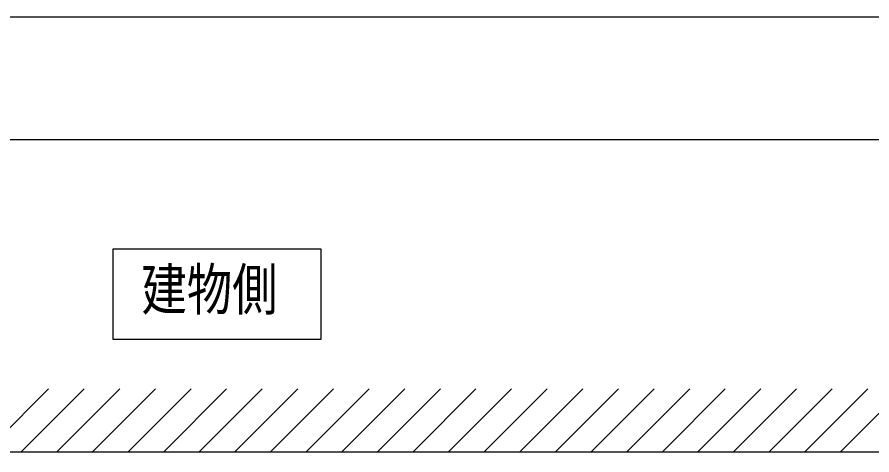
# Model space of a CAD drawing. Units: millimetres, scale not verified. Extents: x -4205 to 4205, y -2970 to 2970.
# Drawn here: x -1498 to -140, y 2275 to 2970 of the extents above; entities that cross this region are included whole.
import ezdxf
from ezdxf.enums import TextEntityAlignment as Align

# ---------------------------------------------------------------- set-up
doc = ezdxf.new("R2010")
doc.units = ezdxf.units.MM
doc.header["$LTSCALE"] = 20
for name, color, linetype in [('0-2_USER1', 3, 'Continuous'), ('0-7_YKK_ZWAK', 7, 'Continuous'), ('0-8_YSS_K', 3, 'Continuous')]:
    doc.layers.add(name, color=color, linetype=linetype)
doc.styles.add('ＭＳ ゴシック', font='')
doc.styles.get('ＭＳ ゴシック').set_extended_font_data('MS Gothic')

msp = doc.modelspace()

# ---------------------------------------------------------------- linework, layer by layer
at = {"layer": '0-2_USER1'}
msp.add_lwpolyline([(-1345.5, 2458), (-1345.5, 2602), (-1015.5, 2602), (-1015.5, 2458)], close=True, dxfattribs=at)
at = {"layer": '0-7_YKK_ZWAK'}
msp.add_line((3895.02, 2775), (-3904.98, 2775), dxfattribs=at)
msp.add_lwpolyline([(-4205, -2970), (4205, -2970), (4205, 2970), (-4205, 2970)], close=True, dxfattribs=at)
at = {"layer": '0-8_YSS_K'}
for p, q in [((-1548.04, 2280), (-1448.04, 2380)), ((-1491.47, 2280), (-1391.47, 2380)), ((-1434.9, 2280), (-1334.9, 2380)), ((-1378.33, 2280), (-1278.33, 2380)), ((-1321.76, 2280), (-1221.76, 2380)), ((-1265.19, 2280), (-1165.19, 2380)), ((-1208.62, 2280), (-1108.62, 2380)), ((-1152.06, 2280), (-1052.06, 2380)), ((-1095.49, 2280), (-995.49, 2380)), ((-1038.92, 2280), (-938.92, 2380)), ((-982.35, 2280), (-882.35, 2380)), ((-925.78, 2280), (-825.78, 2380)), ((-869.21, 2280), (-769.21, 2380)), ((-812.65, 2280), (-712.65, 2380)), ((-756.08, 2280), (-656.08, 2380)), ((-699.51, 2280), (-599.51, 2380)), ((-642.94, 2280), (-542.94, 2380)), ((-586.37, 2280), (-486.37, 2380)), ((-529.8, 2280), (-429.8, 2380)), ((-473.23, 2280), (-373.23, 2380)), ((-416.67, 2280), (-316.67, 2380)), ((-360.1, 2280), (-260.1, 2380)), ((-303.53, 2280), (-203.53, 2380)), ((-246.96, 2280), (-146.96, 2380)), ((-190.39, 2280), (-90.39, 2380)), ((-3005, 2280), (644, 2280))]:
    msp.add_line(p, q, dxfattribs=at)

# ---------------------------------------------------------------- texts
at = {"layer": '0-2_USER1', "style": 'ＭＳ ゴシック', "width": 0.8}
msp.add_text('建物側', height=65.98, dxfattribs=at).set_placement((-1300.5, 2485), align=Align.BOTTOM_LEFT)

doc.saveas('drawing.dxf')
